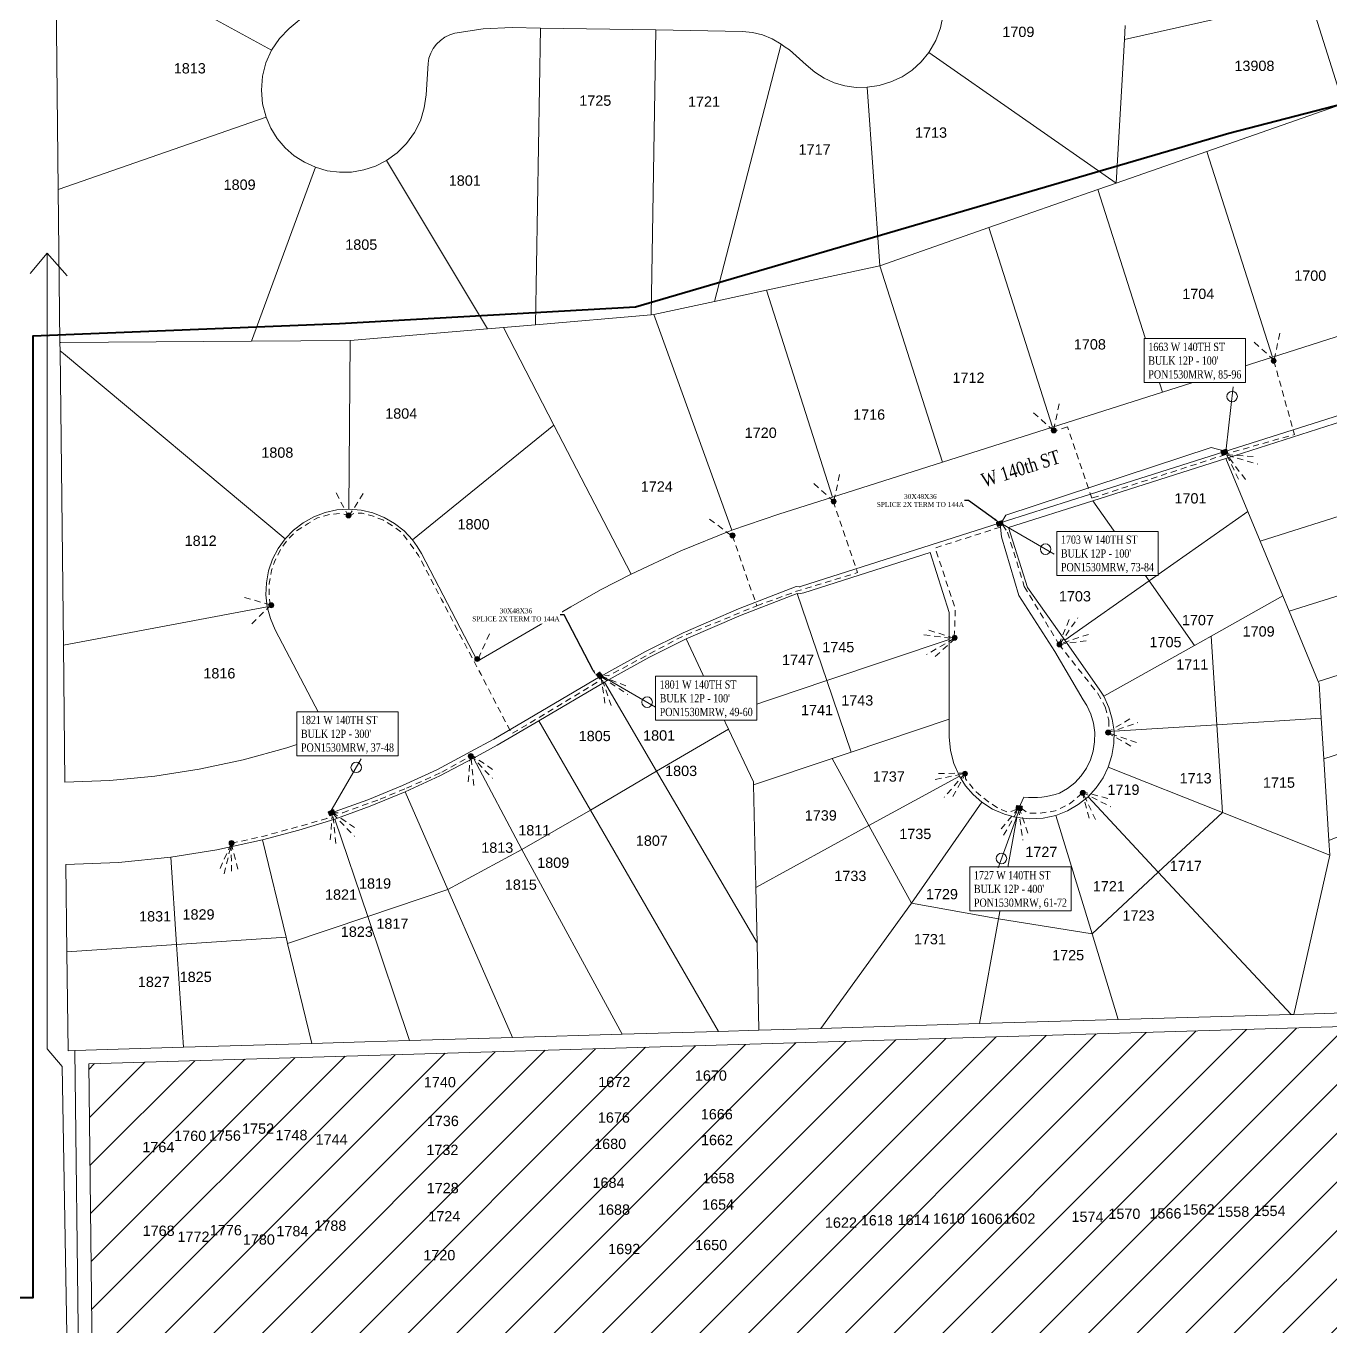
# Model space of a CAD drawing. Header units: feet. Extents: x 865220 to 5618803, y -2240498 to 1935234.
# Drawn here: x 2805746 to 2806695, y 966631 to 967578 of the extents above; entities that cross this region are included whole.
import ezdxf
from ezdxf import colors
from ezdxf.entities.mleader import LeaderData, LeaderLine
from ezdxf.enums import TextEntityAlignment as Align
from ezdxf.lldxf.tags import DXFTag
from ezdxf.math import Vec2, Vec3

# ---------------------------------------------------------------- set-up
doc = ezdxf.new("R2010")
doc.units = ezdxf.units.FT
doc.header["$LTSCALE"] = 0.015
doc.header["$MEASUREMENT"] = 0
doc.linetypes.add('DASHED', pattern=[5, 3, -2])
for name, color, linetype in [('144A', 112, '144A'), ('Dakota County Addresses', 7, 'Continuous'), ('Dakota County Parcels', 7, 'Continuous'), ('DETAIL', 7, 'Continuous'), ('DROP BURIED', 7, 'DASHED'), ('F1', 112, 'F1'), ('NOTES', 7, 'Continuous'), ('PROP_TEL', 6, 'Continuous'), ('STREET NAME', 7, 'Continuous'), ('TAIL', 1, 'MST'), ('TELEPHONE STRUCT-PROP', 6, 'Continuous'), ('TERMINALS', 7, 'Continuous')]:
    doc.layers.add(name, color=color, linetype=linetype)
doc.layers.add('RUNNING LINE (UNDERGROUND)', color=10, linetype='Continuous', lineweight=40)
doc.layers.add('WORK BOUNDARY', color=110, linetype='Continuous', lineweight=40)
doc.styles.add('Dimensions 100', font='arial.ttf')
doc.styles.add('Line', font='txt.shx', dxfattribs={"height": 3})
doc.styles.add('SIMPLEX', font='times.ttf', dxfattribs={"width": 0.8})
doc.styles.get("Standard").update_dxf_attribs({"font": 'times.ttf'})
doc.styles.add('Utilities', font='arial.ttf', dxfattribs={"height": 2.5})
tags = doc.linetypes.add('144A', pattern='A,80,-5,["144A",Line,S=1.5,R=0,X=0,Y=-1.5],-24', length=109).pattern_tags.tags
tags[6] = DXFTag(74, 10)
tags = doc.linetypes.add('BBF', pattern='A,100,-5,["BBF",Line,S=1,R=0,X=0,Y=-1.5],-12', length=117).pattern_tags.tags
tags[6] = DXFTag(74, 10)
tags = doc.linetypes.add('F1', pattern='A,15,-5,["F1",Line,S=1.5,R=0,X=0,Y=-1.5],-12', length=32).pattern_tags.tags
tags[6] = DXFTag(74, 10)
tags = doc.linetypes.add('MST', pattern='A,5,-5,5,-5,["TAIL",Line,S=1.5,R=0,X=0,Y=-1.5],-20', length=40).pattern_tags.tags
tags[10] = DXFTag(74, 10)

# ---------------------------------------------------------------- blocks, each defined once
blk = doc.blocks.new('ACMAP_ANN_TEMPLATE_Dakota County Addresses')
at = {"layer": 'Dakota County Addresses', "style": 'Dimensions 100'}
blk.add_attdef('DakotaCountyAddress', text='', height=50, dxfattribs=at).set_placement((0, 0), align=Align.CENTER)
blk = doc.blocks.new('NEW HH')
at = {"ltscale": 40, "true_color": 0xffffff}
h = blk.add_hatch(color=7, dxfattribs=at)
h.dxf.hatch_style = 1
h.paths.add_polyline_path([(-0.061, -0.031, 0.414214), (-0.046, -0.046), (0.046, -0.046, 0.414214), (0.061, -0.031), (0.061, 0.031, 0.414214), (0.046, 0.046), (-0.046, 0.046, 0.414214), (-0.061, 0.031)])
at = {"layer": 'RUNNING LINE (UNDERGROUND)', "color": 6, "lineweight": 0, "const_width": 0.005, "flags": 128}
blk.add_lwpolyline([(-0.061, 0.031), (-0.061, -0.031, 0.414214), (-0.046, -0.046), (0.046, -0.046, 0.414214), (0.061, -0.031), (0.061, 0.031, 0.414214), (0.046, 0.046), (-0.046, 0.046, 0.414214)], format="xyb", close=True, dxfattribs=at)
at = {"layer": 'TELEPHONE STRUCT-PROP', "color": 18, "true_color": 0x000000, "style": 'Utilities'}
blk.add_text('HH', height=0.05, dxfattribs=at).set_placement((0, 0), align=Align.MIDDLE_CENTER)
blk = doc.blocks.new('Proposed FlowerPot')
at = {"lineweight": 5, "ltscale": 100, "true_color": 0xffffff}
h = blk.add_hatch(color=7, dxfattribs=at)
h.dxf.hatch_style = 1
h.paths.add_polyline_path([(-0.06, 0, 0.414214), (0, -0.06, 0.414214), (0.06, 0, 0.414214), (0, 0.06, 0.414214)])
at = {"lineweight": 5, "ltscale": 100}
blk.add_circle((0, 0), 0.0604, dxfattribs=at)
at = {"layer": 'RUNNING LINE (UNDERGROUND)', "color": 6, "lineweight": 5, "const_width": 0.00907, "flags": 128}
blk.add_lwpolyline([(-0.06, 0, -0.414214), (0, 0.06, -0.414214), (0.06, 0, -0.414214), (0, -0.06, -0.414214), (-0.06, 0)], format="xyb", dxfattribs=at)
at = {"color": 18, "linetype": 'ByBlock', "lineweight": 5, "ltscale": 100, "true_color": 0x000000, "style": 'Dimensions 100'}
blk.add_text('F', height=0.0744, dxfattribs=at).set_placement((-0.029, -0.037))
blk = doc.blocks.new('TERMINAL')
at = {"lineweight": 5, "ltscale": 0.5, "flags": 128}
blk.add_lwpolyline([(-0.07, -0.65), (-0.07, 44.75)], dxfattribs=at)
at = {"lineweight": 5, "ltscale": 0.5}
blk.add_circle((-0.07, 37.61), 3.83, dxfattribs=at)

msp = doc.modelspace()

# ---------------------------------------------------------------- hatches: boundary and pattern name
at = {"layer": 'NOTES', "lineweight": 5, "ltscale": 100}
h = msp.add_hatch(dxfattribs=at)
h.set_pattern_fill('ANSI31', color=30, scale=200)
edge = h.paths.add_edge_path()
edge.add_arc((2805562.9, 967567.77), 1316.08, 280.27088, 289.14718)
edge.add_arc((2807121.93, 963448.79), 3088.79, 104.28152, 111.40668, ccw=False)
edge.add_line((2806359.96, 966442.13), (2806839.68, 966548.74))
edge.add_arc((2807023.88, 965534.63), 1030.7, 90.12884, 100.29437, ccw=False)
edge.add_arc((2807001.49, 967056.18), 491.26, 272.3417, 336.23602)
edge.add_line((2807451.09, 966858.21), (2807114.79, 966859))
edge.add_line((2807114.79, 966859), (2806712.47, 966850.16))
edge.add_line((2806712.47, 966850.16), (2805791.33, 966822.85))
edge.add_line((2805791.33, 966822.85), (2805797.56, 966272.78))

# ---------------------------------------------------------------- linework, layer by layer
at = {"layer": '144A', "lineweight": 5, "ltscale": 100, "flags": 128}
msp.add_lwpolyline([(2806163.47, 967104.7), (2806164.04, 967105.03), (2806169.72, 967108.25), (2806196.43, 967122.89), (2806223.76, 967136.58), (2806264.05, 967154.05), (2806306.04, 967170.26), (2806308.09, 967170.03), (2806308.54, 967170.05), (2806308.99, 967170.13), (2806309.87, 967170.46), (2806459.07, 967217.94), (2806520.25, 967237.41), (2806617.23, 967268.27), (2806702, 967295.25), (2806829.15, 967335.72), (2806885.67, 967353.7), (2806911.88, 967361.27), (2806944.95, 967368.67), (2806978.46, 967373.84), (2807012.22, 967376.77), (2807040.55, 967377.46), (2807068.85, 967376.57), (2807097.08, 967374.1), (2807130.04, 967369.15), (2807162.62, 967362.06), (2807192.73, 967353.43), (2807222.26, 967342.98), (2807251.07, 967330.68), (2807279.07, 967316.66), (2807306.57, 967300.63), (2807333.02, 967282.93), (2807358.28, 967263.57), (2807426.82, 967198.29), (2807479.01, 967145.42), (2807487.42, 967137.12), (2807510.54, 967116.27), (2807534.92, 967096.99), (2807560.56, 967079.28), (2807687.84, 966997.48)], dxfattribs=at)
at = {"layer": 'Dakota County Parcels', "lineweight": 5}
for p, q in [((2805766.97, 967646.91), (2805924.33, 967560.53)), ((2805769.1, 967459.17), (2805766.97, 967646.91)), ((2806544.87, 967568.5), (2806679.67, 967598.74)), ((2806679.67, 967598.74), (2806703.93, 967521.46)), ((2806099.36, 967577.07), (2806119.92, 967576.73)), ((2806116.32, 967360.79), (2806119.92, 967576.73)), ((2806119.92, 967576.73), (2806203.89, 967575.32)), ((2806544.87, 967568.5), (2806545.45, 967578.48)), ((2806200.44, 967367.9), (2806203.89, 967575.32)), ((2806203.89, 967575.32), (2806266.88, 967574.27)), ((2806538.74, 967463.75), (2806544.87, 967568.5)), ((2806246.54, 967377.62), (2806295.01, 967565.03)), ((2806301.11, 967560.9), (2806313.41, 967550.04)), ((2806402.63, 967559.03), (2806538.74, 967463.75)), ((2806036.81, 967528.16), (2806038.15, 967550.89)), ((2806357.71, 967533.59), (2806366.9, 967403.72)), ((2806604.86, 967486.86), (2806703.93, 967521.46)), ((2805769.1, 967459.17), (2805920.27, 967511.89)), ((2806538.74, 967463.75), (2806604.86, 967486.86)), ((2806604.86, 967486.86), (2806652.5, 967337.21)), ((2805909.59, 967348.85), (2805956.19, 967475.35)), ((2806007.84, 967480.24), (2806081.44, 967357.84)), ((2806525.55, 967459.15), (2806538.74, 967463.75)), ((2805770.37, 967347.78), (2805769.1, 967459.17)), ((2806446.23, 967431.44), (2806525.55, 967459.15)), ((2806525.55, 967459.15), (2806572.46, 967311.74)), ((2806366.9, 967403.72), (2806446.23, 967431.44)), ((2806446.23, 967431.44), (2806492.43, 967286.27)), ((2806284.45, 967385.84), (2806366.9, 967403.72)), ((2806366.9, 967403.72), (2806412.39, 967260.79)), ((2806202.48, 967368.33), (2806246.54, 967377.62)), ((2806246.54, 967377.62), (2806284.45, 967385.84)), ((2806284.45, 967385.84), (2806332.36, 967235.32)), ((2806116.32, 967360.79), (2806200.44, 967367.9)), ((2806200.44, 967367.9), (2806202.48, 967368.33)), ((2806202.48, 967368.33), (2806259.27, 967211.16)), ((2806652.5, 967337.21), (2806751.85, 967368.83)), ((2806081.44, 967357.84), (2806092.97, 967358.82)), ((2806092.97, 967358.82), (2806116.32, 967360.79)), ((2806092.97, 967358.82), (2806129.78, 967287.71)), ((2805770.95, 967347.79), (2805909.59, 967348.85)), ((2805981.6, 967349.4), (2805909.59, 967348.85)), ((2805980.65, 967226.54), (2805981.6, 967349.4)), ((2805981.6, 967349.4), (2806081.44, 967357.84)), ((2805770.37, 967347.78), (2805770.95, 967347.79)), ((2805770.44, 967341.85), (2805770.37, 967347.78)), ((2805772.87, 967127.51), (2805770.44, 967341.85)), ((2805770.44, 967341.85), (2805772.86, 967339.83)), ((2805772.86, 967339.83), (2805934.15, 967205.03)), ((2806572.46, 967311.74), (2806652.5, 967337.21)), ((2806492.43, 967286.27), (2806572.46, 967311.74)), ((2806026.81, 967204.31), (2806129.78, 967287.71)), ((2806129.78, 967287.71), (2806185.89, 967179.32)), ((2806412.39, 967260.79), (2806492.43, 967286.27)), ((2806618.75, 967263.51), (2806634.73, 967224.83)), ((2806332.36, 967235.32), (2806412.39, 967260.79)), ((2806293.29, 967222.89), (2806332.36, 967235.32)), ((2806521.76, 967232.64), (2806562.82, 967174.26)), ((2806643.66, 967203.23), (2806723.23, 967228.55)), ((2806293.29, 967222.89), (2806259.27, 967211.16)), ((2806562.82, 967174.26), (2806634.73, 967224.83)), ((2806634.73, 967224.83), (2806643.66, 967203.23)), ((2806643.66, 967203.23), (2806660.12, 967163.38)), ((2806403.41, 967194.98), (2806417.24, 967151.44)), ((2806501.48, 967131.12), (2806562.82, 967174.26)), ((2806562.82, 967174.26), (2806595.8, 967127.36)), ((2806664.73, 967152.23), (2806739.91, 967176.15)), ((2806306.7, 967165.15), (2806328.41, 967101.85)), ((2806608.03, 967134.21), (2806660.12, 967163.38)), ((2806660.12, 967163.38), (2806664.73, 967152.23)), ((2805772.87, 967127.51), (2805921.23, 967155.45)), ((2806074.22, 967115.93), (2806141.97, 967155.56)), ((2806417.28, 967131.8), (2806417.24, 967151.44)), ((2806664.73, 967152.23), (2806685.81, 967101.23)), ((2805926.98, 967138.83), (2805966.38, 967063.23)), ((2806252.27, 967076.19), (2806225.87, 967132.05)), ((2806328.41, 967101.85), (2806417.28, 967131.8)), ((2806417.4, 967073.8), (2806417.28, 967131.8)), ((2806595.8, 967127.36), (2806608.03, 967134.21)), ((2806608.03, 967134.21), (2806612.13, 967069.59)), ((2805774.01, 967027.83), (2805772.87, 967127.51)), ((2806529.76, 967090.36), (2806595.8, 967127.36)), ((2806685.81, 967101.23), (2806756.58, 967123.74)), ((2806252.27, 967076.19), (2806328.41, 967101.85)), ((2806328.41, 967101.85), (2806345.97, 967049.73)), ((2806166.55, 967100.7), (2806204.51, 967035.76)), ((2806685.81, 967101.23), (2806686.47, 967099.62)), ((2806686.47, 967099.62), (2806688.03, 967074.41)), ((2806256.89, 967066.4), (2806252.27, 967076.19)), ((2806345.97, 967049.73), (2806417.4, 967073.8)), ((2806417.42, 967060.92), (2806417.4, 967073.8)), ((2806612.13, 967069.59), (2806688.03, 967074.41)), ((2806688.03, 967074.41), (2806689.87, 967044.8)), ((2806118.75, 967072.47), (2806156.29, 967007.56)), ((2806204.51, 967035.76), (2806256.89, 967066.4)), ((2806275, 967028.08), (2806256.89, 967066.4)), ((2806537.29, 967064.85), (2806612.13, 967069.59)), ((2806612.13, 967069.59), (2806616.19, 967005.72)), ((2806689.87, 967044.8), (2806754.12, 967065.25)), ((2806071.19, 967045.42), (2806106.52, 966978.87)), ((2806275.05, 967025.83), (2806332.27, 967045.12)), ((2806332.27, 967045.12), (2806345.97, 967049.73)), ((2806332.27, 967045.12), (2806358.98, 966996.28)), ((2806156.29, 967007.56), (2806204.51, 967035.76)), ((2806204.51, 967035.76), (2806277.56, 966910.86)), ((2806533.14, 967038.83), (2806616.19, 967005.72)), ((2806689.87, 967044.8), (2806693.55, 966985.35)), ((2806275.05, 967025.83), (2806275, 967028.08)), ((2806358.98, 966996.28), (2806424.78, 967032.26)), ((2806021.61, 967020.79), (2806052.63, 966949.63)), ((2806276.68, 966951.28), (2806275.05, 967025.83)), ((2806518.36, 967017.19), (2806569.53, 966962.38)), ((2806693.55, 966985.35), (2806773.44, 967018.05)), ((2806106.52, 966978.87), (2806156.29, 967007.56)), ((2806156.29, 967007.56), (2806249.47, 966846.44)), ((2806389.84, 966939.85), (2806441.04, 967013.34)), ((2805970.32, 967001.02), (2805994.24, 966929.95)), ((2806453.23, 966928.25), (2806466.67, 967002.02)), ((2806494.93, 967003.67), (2806521.29, 966917.35)), ((2806569.53, 966962.38), (2806616.19, 967005.72)), ((2806616.19, 967005.72), (2806694.22, 966974.61)), ((2806276.68, 966951.28), (2806358.98, 966996.28)), ((2806358.98, 966996.28), (2806389.84, 966939.85)), ((2805917.64, 966985.79), (2805934.86, 966914.91)), ((2806052.63, 966949.63), (2806106.52, 966978.87)), ((2806106.52, 966978.87), (2806179.51, 966844.37)), ((2806693.55, 966985.35), (2806694.22, 966974.61)), ((2805851.03, 966973.32), (2805855.23, 966909.66)), ((2806668.24, 966858.85), (2806694.22, 966974.61)), ((2805775.41, 966904.4), (2805774.69, 966967.84)), ((2806521.29, 966917.35), (2806569.53, 966962.38)), ((2806569.53, 966962.38), (2806666.24, 966858.79)), ((2806277.56, 966910.86), (2806276.68, 966951.28)), ((2805994.24, 966929.95), (2806052.63, 966949.63)), ((2806052.63, 966949.63), (2806099.55, 966842)), ((2806323.93, 966848.65), (2806389.84, 966939.85)), ((2806389.84, 966939.85), (2806453.23, 966928.25)), ((2805935.97, 966910.34), (2805994.24, 966929.95)), ((2805994.24, 966929.95), (2806024.59, 966839.77)), ((2806439.36, 966852.07), (2806453.23, 966928.25)), ((2806453.23, 966928.25), (2806521.29, 966917.35)), ((2805855.23, 966909.66), (2805934.86, 966914.91)), ((2805934.86, 966914.91), (2805935.97, 966910.34)), ((2806521.29, 966917.35), (2806540.31, 966855.06)), ((2805855.23, 966909.66), (2805775.41, 966904.4)), ((2805776.23, 966832.41), (2805775.41, 966904.4)), ((2805855.23, 966909.66), (2805860.16, 966834.9)), ((2805935.97, 966910.34), (2805953.63, 966837.67)), ((2806278.95, 966847.31), (2806277.56, 966910.86)), ((2806439.36, 966852.07), (2806540.31, 966855.06)), ((2806540.31, 966855.06), (2806666.24, 966858.79)), ((2806666.24, 966858.79), (2806668.24, 966858.85)), ((2806668.24, 966858.85), (2806712.21, 966860.16)), ((2806179.51, 966844.37), (2806249.47, 966846.44)), ((2806249.47, 966846.44), (2806278.95, 966847.31)), ((2806278.95, 966847.31), (2806323.93, 966848.65)), ((2806323.93, 966848.65), (2806439.36, 966852.07)), ((2805860.16, 966834.9), (2805953.63, 966837.67)), ((2805953.63, 966837.67), (2805992.1, 966838.81)), ((2805992.1, 966838.81), (2806024.59, 966839.77)), ((2806024.59, 966839.77), (2806099.55, 966842)), ((2806099.55, 966842), (2806179.51, 966844.37)), ((2805776.23, 966832.41), (2805781.22, 966832.56)), ((2805781.22, 966832.56), (2805860.16, 966834.9)), ((2805787.69, 966260.88), (2805781.22, 966832.56))]:
    msp.add_line(p, q, dxfattribs=at)
for points in [[(2805964.81, 967597.76), (2805950.54, 967587.62), (2805937.04, 967576.47)], [(2806402.63, 967559.03), (2806407.59, 967567.55), (2806411.1, 967576.76), (2806413.05, 967586.42), (2806413.4, 967596.28)], [(2806099.36, 967577.07), (2806078.38, 967576.19), (2806057.65, 967572.88)], [(2805937.04, 967576.47), (2805930, 967569.04), (2805924.33, 967560.53)], [(2806057.65, 967572.88), (2806053.9, 967571.73), (2806050.37, 967570.02), (2806047.15, 967567.77), (2806044.33, 967565.05), (2806041.97, 967561.92), (2806040.12, 967558.46), (2806038.84, 967554.75), (2806038.15, 967550.89)], [(2806295.01, 967565.03), (2806288.58, 967568.91), (2806281.64, 967571.78), (2806274.35, 967573.58), (2806266.88, 967574.27)], [(2805924.33, 967560.53), (2805920.25, 967551.35), (2805917.76, 967541.63), (2805916.92, 967531.62), (2805917.77, 967521.62), (2805920.27, 967511.89)], [(2806301.11, 967560.9), (2806297.93, 967562.78), (2806295.01, 967565.03)], [(2806357.71, 967533.59), (2806366.51, 967534.88), (2806375.01, 967537.45), (2806383.04, 967541.24), (2806390.43, 967546.18), (2806397, 967552.16), (2806402.63, 967559.03)], [(2806313.41, 967550.04), (2806319.49, 967544.64), (2806326.31, 967540.19), (2806333.7, 967536.8), (2806341.52, 967534.55), (2806349.58, 967533.47), (2806357.71, 967533.59)], [(2806007.84, 967480.24), (2806015.72, 967485.89), (2806022.58, 967492.75), (2806028.25, 967500.61), (2806032.59, 967509.29), (2806035.46, 967518.55), (2806036.81, 967528.16)], [(2805920.27, 967511.89), (2805923.78, 967503.81), (2805928.44, 967496.32), (2805934.14, 967489.6), (2805940.76, 967483.79), (2805948.17, 967479), (2805956.19, 967475.35)], [(2805956.19, 967475.35), (2805964.78, 967472.9), (2805973.64, 967471.75), (2805982.57, 967471.93), (2805991.37, 967473.43), (2805999.86, 967476.22), (2806007.84, 967480.24)], [(2806460.58, 967213.17), (2806521.76, 967232.64), (2806618.75, 967263.51), (2806703.52, 967290.49), (2806773.41, 967312.73)], [(2806074.22, 967115.93), (2806033.39, 967194.28), (2806030.35, 967199.46), (2806026.81, 967204.31), (2806020.77, 967210.73), (2806013.86, 967216.2), (2806006.22, 967220.59), (2805998.02, 967223.83), (2805989.43, 967225.82), (2805980.65, 967226.54), (2805971.85, 967225.96), (2805963.24, 967224.1), (2805954.99, 967220.99), (2805947.29, 967216.71), (2805940.29, 967211.35), (2805934.15, 967205.03)], [(2806259.27, 967211.16), (2806222.16, 967196.21), (2806185.89, 967179.32)], [(2806494.93, 967003.67), (2806503.39, 967006.98), (2806511.26, 967011.52), (2806518.36, 967017.19), (2806524.33, 967023.66), (2806529.29, 967030.92), (2806533.14, 967038.83), (2806535.8, 967047.27), (2806537.19, 967056), (2806537.29, 967064.85), (2806536.05, 967073.69), (2806533.52, 967082.26), (2806529.76, 967090.36), (2806526.49, 967095.56), (2806501.48, 967131.12), (2806474.42, 967169.6), (2806460.58, 967213.17)], [(2805934.15, 967205.03), (2805929.02, 967197.86), (2805924.98, 967190.03), (2805922.14, 967181.68), (2805920.55, 967173.02), (2805920.24, 967164.21), (2805921.23, 967155.45)], [(2806403.41, 967194.98), (2806311.49, 967165.72), (2806310.34, 967165.3), (2806309.14, 967165.07), (2806307.91, 967165.02), (2806306.7, 967165.15), (2806265.95, 967149.43), (2806225.87, 967132.05), (2806198.75, 967118.46), (2806172.16, 967103.88), (2806166.55, 967100.7), (2806118.75, 967072.47), (2806088.55, 967054.81), (2806071.19, 967045.42), (2806046.73, 967032.43), (2806021.61, 967020.79), (2805996.17, 967010.37), (2805970.32, 967001.02), (2805944.14, 966992.86), (2805917.64, 966985.79), (2805884.5, 966978.67), (2805851.03, 966973.32)], [(2806185.89, 967179.32), (2806163.74, 967167.79), (2806141.97, 967155.56)], [(2805921.23, 967155.45), (2805923.5, 967146.93), (2805926.98, 967138.83)], [(2805774.01, 967027.83), (2805806.73, 967029.14), (2805839.33, 967032.31), (2805871.7, 967037.32), (2805903.73, 967044.16), (2805935.33, 967052.81), (2805966.38, 967063.23)], [(2806417.42, 967060.92), (2806418.27, 967051.01), (2806420.75, 967041.36), (2806424.78, 967032.26)], [(2806424.78, 967032.26), (2806429.3, 967025.22), (2806434.75, 967018.87), (2806441.04, 967013.34)], [(2806441.04, 967013.34), (2806448.95, 967008.24), (2806457.56, 967004.43), (2806466.67, 967002.02)], [(2806466.67, 967002.02), (2806476.14, 967001.07), (2806485.64, 967001.62), (2806494.93, 967003.67)], [(2805774.69, 966967.84), (2805812.94, 966969.45), (2805851.03, 966973.32)]]:
    msp.add_lwpolyline(points, dxfattribs=at)
at = {"layer": 'DROP BURIED', "lineweight": 5, "ltscale": 100}
for points in [[(2806657.89, 967354.54), (2806653.76, 967334.97), (2806638.88, 967348.33)], [(2806497.4, 967303.3), (2806493.27, 967283.73), (2806478.39, 967297.1)], [(2806618.61, 967266.39), (2806521.04, 967234.52), (2806503.39, 967286.5), (2806493.59, 967283.19)], [(2806627.94, 967248.26), (2806619.18, 967266.25), (2806639.13, 967264.83)], [(2806632.84, 967248.03), (2806619.8, 967265.73), (2806641.89, 967259.29)], [(2806337.52, 967251.67), (2806333.39, 967232.1), (2806318.5, 967245.46)], [(2805991.08, 967237.94), (2805980.3, 967221.09), (2805971.1, 967238.85)], [(2806242.97, 967219.33), (2806258.94, 967207.29)], [(2805904.64, 967162.25), (2805923.87, 967156.75), (2805909.5, 967142.84)], [(2806517.06, 967130.82), (2806497.25, 967128.08), (2806504.79, 967146.61)], [(2806518.81, 967135.4), (2806497.94, 967128.5), (2806510.92, 967147.5)], [(2806082.82, 967135.7), (2806075.17, 967118.65)], [(2806399.02, 967135.06), (2806420.83, 967132.32), (2806400.95, 967120.74)], [(2806402.57, 967138.45), (2806421.63, 967132.41), (2806406.87, 967118.92)], [(2806166.87, 967085.31), (2806163.99, 967105.11), (2806182.57, 967097.71)], [(2806171.47, 967083.61), (2806164.42, 967104.42), (2806183.51, 967091.59)], [(2806549.48, 967054.15), (2806532.05, 967063.95), (2806549.26, 967074.15)], [(2806553.64, 967056.74), (2806532.86, 967063.88), (2806554.68, 967071.15)], [(2806067.45, 967028.16), (2806069, 967048.1), (2806085.49, 967036.79)], [(2806071.56, 967025.48), (2806069.27, 967047.34), (2806085.06, 967030.61)], [(2806407.27, 967029.76), (2806428.81, 967034.12), (2806413.67, 967016.8)], [(2806409.55, 967034.1), (2806429.54, 967034.46), (2806419.86, 967016.96)], [(2806519.15, 967001.74), (2806513.94, 967021.05), (2806533.27, 967015.91)], [(2806523.92, 967000.59), (2806514.45, 967020.43), (2806534.93, 967009.94)], [(2806455.18, 966993.93), (2806468.11, 967009.18), (2806474.86, 966990.36)], [(2806456.94, 966989.35), (2806467.89, 967008.41), (2806470.89, 966985.6)], [(2805967.04, 966985.85), (2805968.59, 967005.79), (2805985.08, 966994.48)], [(2805971.15, 966983.17), (2805968.86, 967005.03), (2805984.65, 966988.3)], [(2805886.83, 966965), (2805894.95, 966983.27), (2805899.79, 966964.56)], [(2805889.8, 966961.1), (2805894.95, 966982.46), (2805895.12, 966960.59)]]:
    msp.add_lwpolyline(points, dxfattribs=at)
at = {"layer": 'DROP BURIED', "lineweight": 5, "ltscale": 100, "flags": 128}
for points in [[(2806333.06, 967232.3), (2806350.67, 967180.35), (2806306.26, 967166.8), (2806277.33, 967156.21)], [(2805923.35, 967156.66), (2805922.52, 967163.05), (2805922.52, 967172.54), (2805924.28, 967181.98), (2805926.53, 967188.26), (2805930.83, 967197.18), (2805936.29, 967204.78), (2805942.46, 967210.71), (2805950.96, 967216.17), (2805957.66, 967220.15), (2805966.65, 967222.62), (2805973.87, 967223.45), (2805979.15, 967222.27)], [(2805980.4, 967221.16), (2805984.37, 967223.53), (2805990.18, 967223.53), (2805997.55, 967221.66), (2806005.27, 967218.77), (2806012.2, 967214.37), (2806019.56, 967209.02), (2806024.59, 967202.22)], [(2806421.06, 967133.6), (2806421.84, 967153.83), (2806407.17, 967198.34), (2806454.87, 967213.53)], [(2806025.11, 967201.34), (2806031.28, 967192.73), (2806047.97, 967160.83), (2806063.74, 967130.59), (2806076.73, 967106.11), (2806099.08, 967063.12), (2806128.56, 967080.67), (2806161.97, 967100.99), (2806163.67, 967105.03)], [(2806429.15, 967033.11), (2806429.15, 967030.34), (2806436.88, 967020.69), (2806444.77, 967014.4), (2806452.58, 967009.11), (2806460.47, 967005.84), (2806467.94, 967008.36)], [(2806469.74, 967008.95), (2806474.82, 967005.23), (2806483.05, 967005.23), (2806494.43, 967006.87), (2806504.47, 967011.68), (2806514.34, 967019.91)], [(2805895.11, 966983.42), (2805918.62, 966988.55), (2805946.06, 966996.07), (2805964.47, 967001.38), (2805967.58, 967004.56)]]:
    msp.add_lwpolyline(points, dxfattribs=at)
at = {"layer": 'F1', "color": 30, "linetype": 'BBF', "lineweight": 5, "ltscale": 150, "flags": 128}
for points in [[(2804315.34, 965387.58), (2804408.78, 965389.37), (2804530.01, 965392.29), (2804794.9, 965400.64), (2805059.9, 965408.39), (2805345.89, 965416.74), (2805670.05, 965422.91), (2805670.05, 965626.97), (2805670.11, 965662.03), (2805659.62, 966129.34), (2805756.45, 966130.05), (2805781.68, 966126.42), (2805781.68, 966263.94), (2805772.05, 966820.85), (2805761.02, 966833.83), (2805761.02, 967412.76)], [(2805748.62, 967398.1), (2805761.02, 967412.76), (2805775.5, 967396.48)]]:
    msp.add_lwpolyline(points, dxfattribs=at)
at = {"layer": 'NOTES', "color": 30, "lineweight": 5, "ltscale": 100, "flags": 128}
msp.add_lwpolyline([(2805797.56, 966272.78, 0.03875), (2805994.56, 966324.5, -0.031099), (2806359.96, 966442.13), (2806839.68, 966548.74, -0.044385), (2807021.56, 966565.33, 0.286246), (2807451.09, 966858.21), (2807114.79, 966859), (2806712.47, 966850.16), (2805791.33, 966822.85)], format="xyb", close=True, dxfattribs=at)
at = {"layer": 'TAIL', "lineweight": 5, "ltscale": 100, "flags": 128}
for points in [[(2806455.39, 967216.72), (2806458.46, 967222.24), (2806607.93, 967271.32), (2806618.06, 967268.86)], [(2805970.65, 967006.46), (2805994.37, 967015.04), (2806019.61, 967025.37), (2806044.51, 967036.91), (2806066.7, 967048.62), (2806068.83, 967049.83), (2806086.1, 967059.17), (2806116.22, 967076.78), (2806163.47, 967104.7)]]:
    msp.add_lwpolyline(points, dxfattribs=at)
msp.add_lwpolyline([(2806468.12, 967008.83), (2806471.76, 967016.97, 0.107181), (2806497.57, 967019.78), (2806503.34, 967023.12), (2806508.79, 967027.47), (2806513.34, 967032.4), (2806517.15, 967037.97), (2806520.1, 967044.02), (2806522.13, 967050.49), (2806523.2, 967057.19), (2806523.28, 967063.95), (2806522.33, 967070.73), (2806520.39, 967077.3), (2806517.44, 967083.66), (2806514.83, 967087.8), (2806494.31, 967122.88), (2806467.96, 967163.68), (2806455.42, 967206.49), (2806454.52, 967215.88)], format="xyb", dxfattribs=at)
at = {"layer": 'WORK BOUNDARY', "ltscale": 50, "flags": 128}
msp.add_lwpolyline([(2807686.5, 967583.3), (2807462.31, 967560.62), (2807393.36, 967552.97), (2806899.2, 967572.11), (2806620.71, 967499.97), (2806189.02, 967373.56), (2805973.81, 967361.47), (2805750.65, 967352.51), (2805750.65, 966652.56), (2805236.29, 966652.56)], dxfattribs=at)

# ---------------------------------------------------------------- block references
at = {"lineweight": 5, "xscale": 40.00000000000001, "yscale": 40.00000000000001, "zscale": 40.00000000000001}
for p, rotation in [((2806617.58, 967268.08), 17.3492058423734), ((2806454.18, 967216.05), 15.33300055270378), ((2806163.13, 967105.39), 307.9857553958204), ((2805968.02, 967005.61), 23.77039528531211), ((2806468.28, 967008.96), 352.6673170698399)]:
    msp.add_blockref('NEW HH', p, dxfattribs=dict(at, rotation=rotation))
at = {"layer": 'Dakota County Addresses', "lineweight": 5, "xscale": 0.15, "yscale": 0.15, "zscale": 0.15}
for p, values in [((2806467.71, 967570.2), {'DakotaCountyAddress': '1709'}), ((2805864.82, 967543.66), {'DakotaCountyAddress': '1813'}), ((2806639.45, 967545.49), {'DakotaCountyAddress': '13908'}), ((2806159.84, 967520.13), {'DakotaCountyAddress': '1725'}), ((2806238.93, 967519.39), {'DakotaCountyAddress': '1721'}), ((2806404.16, 967496.86), {'DakotaCountyAddress': '1713'}), ((2806319.4, 967484.59), {'DakotaCountyAddress': '1717'}), ((2805901.06, 967458.96), {'DakotaCountyAddress': '1809'}), ((2806064.91, 967461.94), {'DakotaCountyAddress': '1801'}), ((2805989.57, 967415.34), {'DakotaCountyAddress': '1805'}), ((2806680.06, 967392.76), {'DakotaCountyAddress': '1700'}), ((2806598.59, 967379.49), {'DakotaCountyAddress': '1704'}), ((2806519.71, 967342.76), {'DakotaCountyAddress': '1708'}), ((2806431.4, 967318.48), {'DakotaCountyAddress': '1712'}), ((2806018.65, 967292.39), {'DakotaCountyAddress': '1804'}), ((2806359.11, 967291.65), {'DakotaCountyAddress': '1716'}), ((2806280.23, 967278.41), {'DakotaCountyAddress': '1720'}), ((2805928.51, 967263.97), {'DakotaCountyAddress': '1808'}), ((2806204.63, 967239.25), {'DakotaCountyAddress': '1724'}), ((2806592.91, 967230.67), {'DakotaCountyAddress': '1701'}), ((2806071.28, 967211.79), {'DakotaCountyAddress': '1800'}), ((2805872.71, 967199.82), {'DakotaCountyAddress': '1812'}), ((2806508.83, 967159.4), {'DakotaCountyAddress': '1703'}), ((2806598.32, 967142.03), {'DakotaCountyAddress': '1707'}), ((2806642.5, 967133.81), {'DakotaCountyAddress': '1709'}), ((2806574.76, 967126.04), {'DakotaCountyAddress': '1705'}), ((2806336.64, 967122.39), {'DakotaCountyAddress': '1745'}), ((2806307.38, 967113.12), {'DakotaCountyAddress': '1747'}), ((2806594.19, 967109.78), {'DakotaCountyAddress': '1711'}), ((2805886.34, 967103.33), {'DakotaCountyAddress': '1816'}), ((2806321.18, 967076.6), {'DakotaCountyAddress': '1741'}), ((2806350.45, 967083.61), {'DakotaCountyAddress': '1743'}), ((2806159.45, 967057.7), {'DakotaCountyAddress': '1805'}), ((2806206.3, 967058.12), {'DakotaCountyAddress': '1801'}), ((2806222.31, 967032.31), {'DakotaCountyAddress': '1803'}), ((2806373.42, 967028.21), {'DakotaCountyAddress': '1737'}), ((2806544.16, 967018.61), {'DakotaCountyAddress': '1719'}), ((2806596.64, 967026.91), {'DakotaCountyAddress': '1713'}), ((2806657.29, 967023.76), {'DakotaCountyAddress': '1715'}), ((2806323.92, 966999.91), {'DakotaCountyAddress': '1739'}), ((2806115.5, 966989.06), {'DakotaCountyAddress': '1811'}), ((2806201.02, 966981.52), {'DakotaCountyAddress': '1807'}), ((2806392.69, 966986.42), {'DakotaCountyAddress': '1735'}), ((2806088.53, 966976.43), {'DakotaCountyAddress': '1813'}), ((2806484.42, 966973.3), {'DakotaCountyAddress': '1727'}), ((2806129.24, 966965.48), {'DakotaCountyAddress': '1809'}), ((2806589.57, 966963.17), {'DakotaCountyAddress': '1717'}), ((2806345.48, 966955.88), {'DakotaCountyAddress': '1733'}), ((2805999.6, 966950.34), {'DakotaCountyAddress': '1819'}), ((2806105.68, 966949.49), {'DakotaCountyAddress': '1815'}), ((2806412.07, 966942.6), {'DakotaCountyAddress': '1729'}), ((2806533.5, 966948.32), {'DakotaCountyAddress': '1721'}), ((2805974.85, 966942.24), {'DakotaCountyAddress': '1821'}), ((2805839.59, 966926.44), {'DakotaCountyAddress': '1831'}), ((2805871.17, 966927.83), {'DakotaCountyAddress': '1829'}), ((2806555.12, 966927.06), {'DakotaCountyAddress': '1723'}), ((2805986.36, 966915.25), {'DakotaCountyAddress': '1823'}), ((2806012.26, 966921.11), {'DakotaCountyAddress': '1817'}), ((2806403.32, 966909.81), {'DakotaCountyAddress': '1731'}), ((2806503.91, 966898.18), {'DakotaCountyAddress': '1725'}), ((2805838.67, 966878.74), {'DakotaCountyAddress': '1827'}), ((2805869.11, 966882.37), {'DakotaCountyAddress': '1825'}), ((2806243.96, 966810.56), {'DakotaCountyAddress': '1670'}), ((2806046.77, 966805.76), {'DakotaCountyAddress': '1740'}), ((2806173.65, 966805.86), {'DakotaCountyAddress': '1672'}), ((2806248.27, 966782.41), {'DakotaCountyAddress': '1666'}), ((2805914.5, 966771.93), {'DakotaCountyAddress': '1752'}), ((2806048.92, 966777.53), {'DakotaCountyAddress': '1736'}), ((2806173.39, 966780), {'DakotaCountyAddress': '1676'}), ((2805865.1, 966766.66), {'DakotaCountyAddress': '1760'}), ((2805890.34, 966766.83), {'DakotaCountyAddress': '1756'}), ((2805938.79, 966767.23), {'DakotaCountyAddress': '1748'}), ((2805967.98, 966764.02), {'DakotaCountyAddress': '1744'}), ((2806248.43, 966763.63), {'DakotaCountyAddress': '1662'}), ((2805841.97, 966758.52), {'DakotaCountyAddress': '1764'}), ((2806048.62, 966756.46), {'DakotaCountyAddress': '1732'}), ((2806170.67, 966760.83), {'DakotaCountyAddress': '1680'}), ((2806249.48, 966735.87), {'DakotaCountyAddress': '1658'}), ((2806048.85, 966728.69), {'DakotaCountyAddress': '1728'}), ((2806169.47, 966732.57), {'DakotaCountyAddress': '1684'}), ((2806249.23, 966716.67), {'DakotaCountyAddress': '1654'}), ((2806049.98, 966708.11), {'DakotaCountyAddress': '1724'}), ((2806173.47, 966712.97), {'DakotaCountyAddress': '1688'}), ((2806364.7, 966705.22), {'DakotaCountyAddress': '1618'}), ((2806391.5, 966705.5), {'DakotaCountyAddress': '1614'}), ((2806417.1, 966706.43), {'DakotaCountyAddress': '1610'}), ((2806444.66, 966706.32), {'DakotaCountyAddress': '1606'}), ((2806468.43, 966706.48), {'DakotaCountyAddress': '1602'}), ((2806518, 966707.8), {'DakotaCountyAddress': '1574'}), ((2806544.82, 966709.95), {'DakotaCountyAddress': '1570'}), ((2806574.72, 966710.22), {'DakotaCountyAddress': '1566'}), ((2806598.82, 966713.11), {'DakotaCountyAddress': '1562'}), ((2806624.04, 966711.47), {'DakotaCountyAddress': '1558'}), ((2806650.45, 966712.04), {'DakotaCountyAddress': '1554'}), ((2805842.14, 966697.6), {'DakotaCountyAddress': '1768'}), ((2805891.07, 966698.01), {'DakotaCountyAddress': '1776'}), ((2805939.48, 966697.35), {'DakotaCountyAddress': '1784'}), ((2805967.1, 966701.31), {'DakotaCountyAddress': '1788'}), ((2806338.58, 966703.5), {'DakotaCountyAddress': '1622'}), ((2805867.49, 966693.25), {'DakotaCountyAddress': '1772'}), ((2805915.05, 966691.21), {'DakotaCountyAddress': '1780'}), ((2806244.17, 966687.23), {'DakotaCountyAddress': '1650'}), ((2806046.39, 966679.83), {'DakotaCountyAddress': '1720'}), ((2806180.89, 966684.31), {'DakotaCountyAddress': '1692'})]:
    msp.add_blockref('ACMAP_ANN_TEMPLATE_Dakota County Addresses', p, dxfattribs=at).add_auto_attribs(values)
at = {"layer": 'PROP_TEL', "lineweight": 5, "xscale": 30, "yscale": 30, "zscale": 30}
for p, rotation in [((2806653.46, 967334.47), 36.41421375475861), ((2806493.43, 967283.86), 30.95173578144631), ((2806333.29, 967232.19), 30.95173578144631), ((2805980.32, 967221.94), 12.28533827887872), ((2806259.78, 967207.45), 30.95173578144631), ((2805924.11, 967156.59), 12.28533827887872), ((2806421.34, 967132.95), 30.95173578144631), ((2806497.69, 967128.06), 30.95173578144631), ((2806073.99, 967117.5), 30.95173578144631), ((2806533, 967063.92), 30.95173578144631), ((2806069.22, 967046.82), 30.95173578144631), ((2806428.87, 967034.05), 120.9517357814463), ((2806514.55, 967020.08), 30.95173578144631), ((2805895.21, 966983.52), 30.95173578144631)]:
    msp.add_blockref('Proposed FlowerPot', p, dxfattribs=dict(at, rotation=rotation))
at = {"layer": 'TERMINALS', "lineweight": 5, "ltscale": 0.5}
for p, rotation in [((2806619.08, 967271.1), 353.5856155785861), ((2806454.91, 967216.18), 239.9999999999999), ((2806164.97, 967104.81), 239.9999999999999), ((2805967.16, 967005.99), 329.9999999999999)]:
    msp.add_blockref('TERMINAL', p, dxfattribs=dict(at, rotation=rotation))

# ---------------------------------------------------------------- next in the draw order: texts
at = {"layer": 'TERMINALS', "lineweight": 5, "ltscale": 0.5, "char_height": 6, "attachment_point": 1, "style": 'SIMPLEX', "bg_fill": 19, "box_fill_scale": 1.5, "bg_fill_color": 256, "bg_fill_transparency": 0}
for s, insert in [("1663 W 140TH ST\\PBULK 12P - 100'\\PPON1530MRW, 85-96", (2806562.28, 967347.67)), ("1703 W 140TH ST^JBULK 12P - 100'\\PPON1530MRW, 73-84", (2806498.68, 967207.35)), ("1801 W 140TH ST\\PBULK 12P - 100'\\PPON1530MRW, 49-60", (2806206.73, 967101.94)), ("1821 W 140TH ST\\PBULK 12P - 300'\\PPON1530MRW, 37-48", (2805945.71, 967076.07)), ("1727 W 140TH ST^JBULK 12P - 400'\\PPON1530MRW, 61-72", (2806435.37, 966963.14))]:
    msp.add_mtext(s, dxfattribs=dict(at, insert=insert))

# ---------------------------------------------------------------- next in the draw order: hatches: boundary and pattern name
at = {"layer": 'NOTES', "lineweight": 5, "ltscale": 100}
h = msp.add_hatch(dxfattribs=at)
h.set_pattern_fill('ANSI31', color=5, scale=200)
edge = h.paths.add_edge_path()
edge.add_line((2808585.75, 966658.36), (2808679.45, 966570.97))
edge.add_line((2808679.45, 966570.97), (2808784.86, 966570.97))
edge.add_line((2808784.86, 966570.97), (2808920.71, 966667.72))
edge.add_line((2808920.71, 966667.72), (2808911.34, 966688.01))
edge.add_line((2808911.34, 966688.01), (2809026.12, 966839.38))
edge.add_line((2809026.12, 966839.38), (2809145.11, 966908.2))
edge.add_line((2809145.11, 966908.2), (2809580.79, 966912.1))
edge.add_line((2809580.79, 966912.1), (2809575.36, 967518.23))
edge.add_line((2809575.36, 967518.23), (2809295.05, 967522.13))
edge.add_line((2809295.05, 967522.13), (2809042.07, 967556.46))
edge.add_arc((2808991.4, 966235.6), 1321.83, 87.80277, 104.00068)
edge.add_line((2808671.6, 967518.17), (2808403, 967446.38))
edge.add_line((2808403, 967446.38), (2808407.65, 966964.59))
edge.add_line((2808407.65, 966964.59), (2808623.94, 966965.13))
edge.add_line((2808623.94, 966965.13), (2808630.98, 966738.85))
edge.add_line((2808630.98, 966738.85), (2808608.33, 966689.69))
edge.add_line((2808608.33, 966689.69), (2808585.75, 966658.36))
edge = h.paths.add_edge_path()
edge.add_line((2808567.78, 966371.89), (2808568.96, 966038.58))
edge.add_line((2808568.96, 966038.58), (2808782.28, 966038.58))
edge.add_line((2808782.28, 966038.58), (2809009.74, 965920.81))
edge.add_arc((2809084.84, 966597.94), 681.29, 263.67137, 306.6769)
edge.add_arc((2809559.5, 965978.94), 99.29, 82.81943, 133.01261, ccw=False)
edge.add_line((2809571.91, 966077.45), (2809729.53, 966057.29))
edge.add_line((2809729.53, 966057.29), (2809731.8, 965834.8))
edge.add_line((2809731.8, 965834.8), (2810136.34, 965829.57))
edge.add_line((2810136.34, 965829.57), (2810457.06, 965805.2))
edge.add_line((2810457.06, 965805.2), (2810531.7, 965807.42))
edge.add_line((2810531.7, 965807.42), (2810491.81, 966235.39))
edge.add_arc((2809026.52, 965994.51), 1484.96, 9.33547, 22.10315)
edge.add_line((2810402.35, 966553.26), (2810199.74, 967067.35))
edge.add_line((2810199.74, 967067.35), (2810185.7, 967061.45))
edge.add_line((2810185.7, 967061.45), (2809983.86, 967561.78))
edge.add_arc((2809631.24, 969102.52), 1580.57, 273.00627, 282.89117, ccw=False)
edge.add_line((2809714.13, 967524.12), (2809719.79, 966815.4))
edge.add_line((2809719.79, 966815.4), (2809038.25, 966820.6))
edge.add_line((2809038.25, 966820.6), (2808936.77, 966687.91))
edge.add_line((2808936.77, 966687.91), (2808953.14, 966664.12))
edge.add_line((2808953.14, 966664.12), (2808567.78, 966371.89))
h.paths.add_polyline_path([(2808410.39, 966316.13), (2808546.88, 966314.54), (2808549.26, 966391.46), (2808764.31, 966550.06), (2808657.18, 966550.85), (2808553.23, 966658.7), (2808586.62, 966697.87), (2808609.63, 966739.11), (2808608.84, 966874.71), (2808407.28, 966873.92)])
edge = h.paths.add_edge_path()
edge.add_line((2809727.52, 965824.07), (2810138.65, 965815.63))
edge.add_line((2810138.65, 965815.63), (2810540.62, 965793.12))
edge.add_arc((2809798.1, 965733.81), 744.89, -11.25725, 4.56668, ccw=False)
edge.add_line((2810528.65, 965588.4), (2810520.2, 965532.12))
edge.add_arc((2809474.87, 961792.5), 3882.98, 74.38285, 81.42009)
edge.add_line((2810054.17, 965632.02), (2809934.49, 965637.64))
edge.add_line((2809934.49, 965637.64), (2809816.22, 965639.76))
edge.add_arc((2809802.02, 965705.74), 67.5, 178.08732, 282.14544, ccw=False)
edge.add_line((2809734.56, 965707.99), (2809727.52, 965824.07))
edge = h.paths.add_edge_path()
edge.add_line((2809233.93, 965909.15), (2809238.2, 965652.76))
edge.add_line((2809238.2, 965652.76), (2809596.75, 965650.2))
edge.add_line((2809596.75, 965650.2), (2809591.65, 966058.74))
edge.add_line((2809591.65, 966058.74), (2809561.31, 966060.45))
edge.add_arc((2809560.75, 966002.94), 57.51, 89.44287, 134.12722)
edge.add_arc((2809109.13, 966546.08), 649.05, 281.08551, 309.3547, ccw=False)
edge = h.paths.add_edge_path()
edge.add_line((2808365.25, 966005.54), (2808715.02, 966005.48))
edge.add_arc((2808711.74, 965766.06), 239.44, 68.11423, 89.21511, ccw=False)
edge.add_line((2808800.99, 965988.25), (2808929.67, 965920.23))
edge.add_arc((2809101.98, 966504.65), 609.29, 253.5725, 281.12869)
edge.add_line((2809219.58, 965906.81), (2809219.27, 965655.55))
edge.add_line((2809219.27, 965655.55), (2808239.39, 965656.03))
edge.add_arc((2808797.1, 965620.77), 558.82, 151.35134, 176.38214, ccw=False)
edge.add_arc((2807720.28, 966255.64), 691.75, 327.96367, 338.80563)
edge = h.paths.add_edge_path()
edge.add_line((2807282.68, 966470.33), (2807281.86, 966007.55))
edge.add_line((2807281.86, 966007.55), (2807784.52, 966010.61))
edge.add_line((2807784.52, 966010.61), (2808138.75, 965858.02))
edge.add_arc((2808724.97, 965664.57), 617.31, 146.70126, 161.73758, ccw=False)
edge.add_arc((2807713.8, 966255.33), 555.57, 333.04343, 357.73789)
edge.add_line((2808268.93, 966233.4), (2808258.21, 967401.12))
edge.add_line((2808258.21, 967401.12), (2808054.94, 967355.26))
edge.add_arc((2808218.31, 966862.81), 518.84, 108.35402, 149.69718)
edge.add_line((2807770.36, 967124.6), (2807599, 966763.71))
edge.add_arc((2806967.39, 967127.51), 728.89, 295.62972, 330.05855, ccw=False)
edge = h.paths.add_edge_path()
edge.add_line((2807082.63, 965634.2), (2808099.29, 965629.81))
edge.add_arc((2808764.44, 965625.34), 665.17, 160.85984, 179.61477, ccw=False)
edge.add_line((2808136.04, 965843.43), (2807779.07, 965989.62))
edge.add_line((2807779.07, 965989.62), (2807301.05, 965990.41))
edge.add_line((2807301.05, 965990.41), (2807252.97, 965983.44))
edge.add_line((2807252.97, 965983.44), (2807052.6, 965919.16))
edge.add_arc((2806214.66, 965686.81), 869.56, -3.46855, 15.49852, ccw=False)
edge = h.paths.add_edge_path()
edge.add_line((2805799.88, 966123.75), (2805804.29, 965664.44))
edge.add_arc((2805867.21, 965669.71), 63.14, 184.79065, 276.35137)
edge.add_line((2805874.19, 965606.96), (2806982.33, 965630.76))
edge.add_arc((2805918.21, 965635.82), 1064.14, 359.72749, 377.86959)
edge.add_line((2806931.01, 965962.35), (2807216.98, 966057.23))
edge.add_line((2807216.98, 966057.23), (2807258.57, 966062.53))
edge.add_line((2807258.57, 966062.53), (2807263.89, 966459.05))
edge.add_arc((2807017.92, 967009.78), 603.17, 266.45764, 294.06724, ccw=False)
edge.add_arc((2807039.71, 965178.24), 1230.94, 92.75015, 102.23244)
edge.add_line((2806778.9, 966381.24), (2806388.35, 966298.09))
edge.add_arc((2807358.1, 962690.22), 3735.93, 105.04474, 110.6643)
edge.add_arc((2805548.25, 967591.24), 1488.9, 279.73013, 289.27441, ccw=False)
h.paths.add_polyline_path([(2805252.15, 966609.13), (2805648.68, 966621.88), (2805652.42, 966179.09), (2805630.03, 966177.12), (2805633.96, 965749.06), (2805605.49, 965604.87), (2805073.51, 965590.16), (2805061.73, 966120.8), (2805252.13, 966145.55)])
h.paths.add_polyline_path([(2804003.41, 966097.04), (2804010.91, 965573.61), (2805044.98, 965588.61), (2805037.48, 966121.04)])

# ---------------------------------------------------------------- next in the draw order: linework, layer by layer
at = {"layer": 'DROP BURIED', "lineweight": 5, "ltscale": 100, "flags": 128}
for points in [[(2806653.63, 967334.52), (2806668.54, 967280.86), (2806619.6, 967266.97)], [(2806259.57, 967207.22), (2806277.33, 967156.21), (2806223.49, 967134.09), (2806169.31, 967105.2), (2806166.84, 967105.36)]]:
    msp.add_lwpolyline(points, dxfattribs=at)
at = {"layer": 'DROP BURIED', "lineweight": 5, "ltscale": 100}
for points in [[(2806456.38, 967214.89), (2806459.85, 967209.69), (2806472.02, 967170.33), (2806497.25, 967128.08), (2806525.51, 967092.35), (2806530.95, 967082.77), (2806533.44, 967072.95), (2806533.44, 967063.7)], [(2805968.22, 967005.64), (2805976.14, 967005.64), (2806003.27, 967015.45), (2806022.4, 967023.38), (2806048.14, 967035.22), (2806069.4, 967046.97)]]:
    msp.add_lwpolyline(points, dxfattribs=at)

# ---------------------------------------------------------------- next in the draw order: block references
at = {"layer": 'TERMINALS', "lineweight": 5, "ltscale": 0.5, "rotation": 159.9868670166191}
msp.add_blockref('TERMINAL', (2806468.17, 967007.65), dxfattribs=at)

# ---------------------------------------------------------------- next in the draw order: leaders
at = {"layer": 'DETAIL', "lineweight": 5, "ltscale": 5}
ml = msp.add_multileader_mtext('Standard', dxfattribs=at)
ml.set_content('30X48X36\\PSPLICE 2X TERM TO 144A', color=256)
ml.set_leader_properties()
ml.build(insert=Vec2(0, 0))
ml.multileader.update_dxf_attribs({"has_text_frame": 1, "text_left_attachment_type": 2, "text_right_attachment_type": 2, "dogleg_length": 3})
ctx = ml.context
ctx.base_point, ctx.char_height, ctx.landing_gap_size, ctx.plane_origin = Vec3(2806364.37, 967232.84), 3.5, 1.5, Vec3(2806478.12, 967249.66)
ctx.left_attachment, ctx.right_attachment, ctx.text_align_type = 2, 2, 1
notes = []
notes.append((ctx, [(0, (1, 1, 0), (2806431.43, 967232.84), (-1, 0), 3, [(0, [(2806453.86, 967216.7)], 0, [])])]))
ctx.mtext.insert, ctx.mtext.alignment, ctx.mtext.flow_direction = Vec3(2806396.4, 967237.54), 2, 5
ctx.mtext.has_bg_fill, ctx.mtext.bg_color, ctx.mtext.bg_scale_factor, ctx.mtext.bg_transparency, ctx.mtext.use_window_bg_color = 1, -1027028792, 1.5, 0, 1
ml = msp.add_multileader_mtext('Standard', dxfattribs=at)
ml.set_content('30X48X36\\PSPLICE 2X TERM TO 144A', color=256)
ml.set_leader_properties()
ml.build(insert=Vec2(0, 0))
ml.multileader.update_dxf_attribs({"has_text_frame": 1, "text_left_attachment_type": 2, "text_right_attachment_type": 2, "dogleg_length": 3})
ctx = ml.context
ctx.base_point, ctx.char_height, ctx.landing_gap_size, ctx.plane_origin = Vec3(2806070.12, 967149.59), 3.5, 1.5, Vec3(2806184.55, 967138.58)
ctx.left_attachment, ctx.right_attachment, ctx.text_align_type = 2, 2, 1
notes.append((ctx, [(0, (1, 1, 0), (2806137.18, 967149.59), (-1, 0), 3, [(0, [(2806160.29, 967105.63)], 0, [])])]))
ctx.mtext.insert, ctx.mtext.alignment, ctx.mtext.flow_direction = Vec3(2806102.15, 967154.3), 2, 5
ctx.mtext.has_bg_fill, ctx.mtext.bg_color, ctx.mtext.bg_scale_factor, ctx.mtext.bg_transparency, ctx.mtext.use_window_bg_color = 1, -1027028792, 1.5, 0, 1
for ctx, leaders in notes:
    for number, flags, end, landing, length, lines in leaders:
        leader = LeaderData()
        leader.index, (leader.has_last_leader_line, leader.has_dogleg_vector, leader.attachment_direction) = number, flags
        leader.last_leader_point, leader.dogleg_vector, leader.dogleg_length = Vec3(end), Vec3(landing), length
        for number, points, colour, breaks in lines:
            line = LeaderLine()
            line.index, line.vertices, line.color, line.breaks = number, Vec3.list(points), colors.encode_raw_color(colour), breaks
            leader.lines.append(line)
        ctx.leaders.append(leader)

# ---------------------------------------------------------------- next in the draw order: texts
at = {"layer": 'STREET NAME', "lineweight": 5, "ltscale": 40, "width": 0.8}
msp.add_text('W 140th ST  ', height=10, rotation=17.69653, dxfattribs=at).set_placement((2806442.72, 967242.41))

doc.saveas('drawing.dxf')
